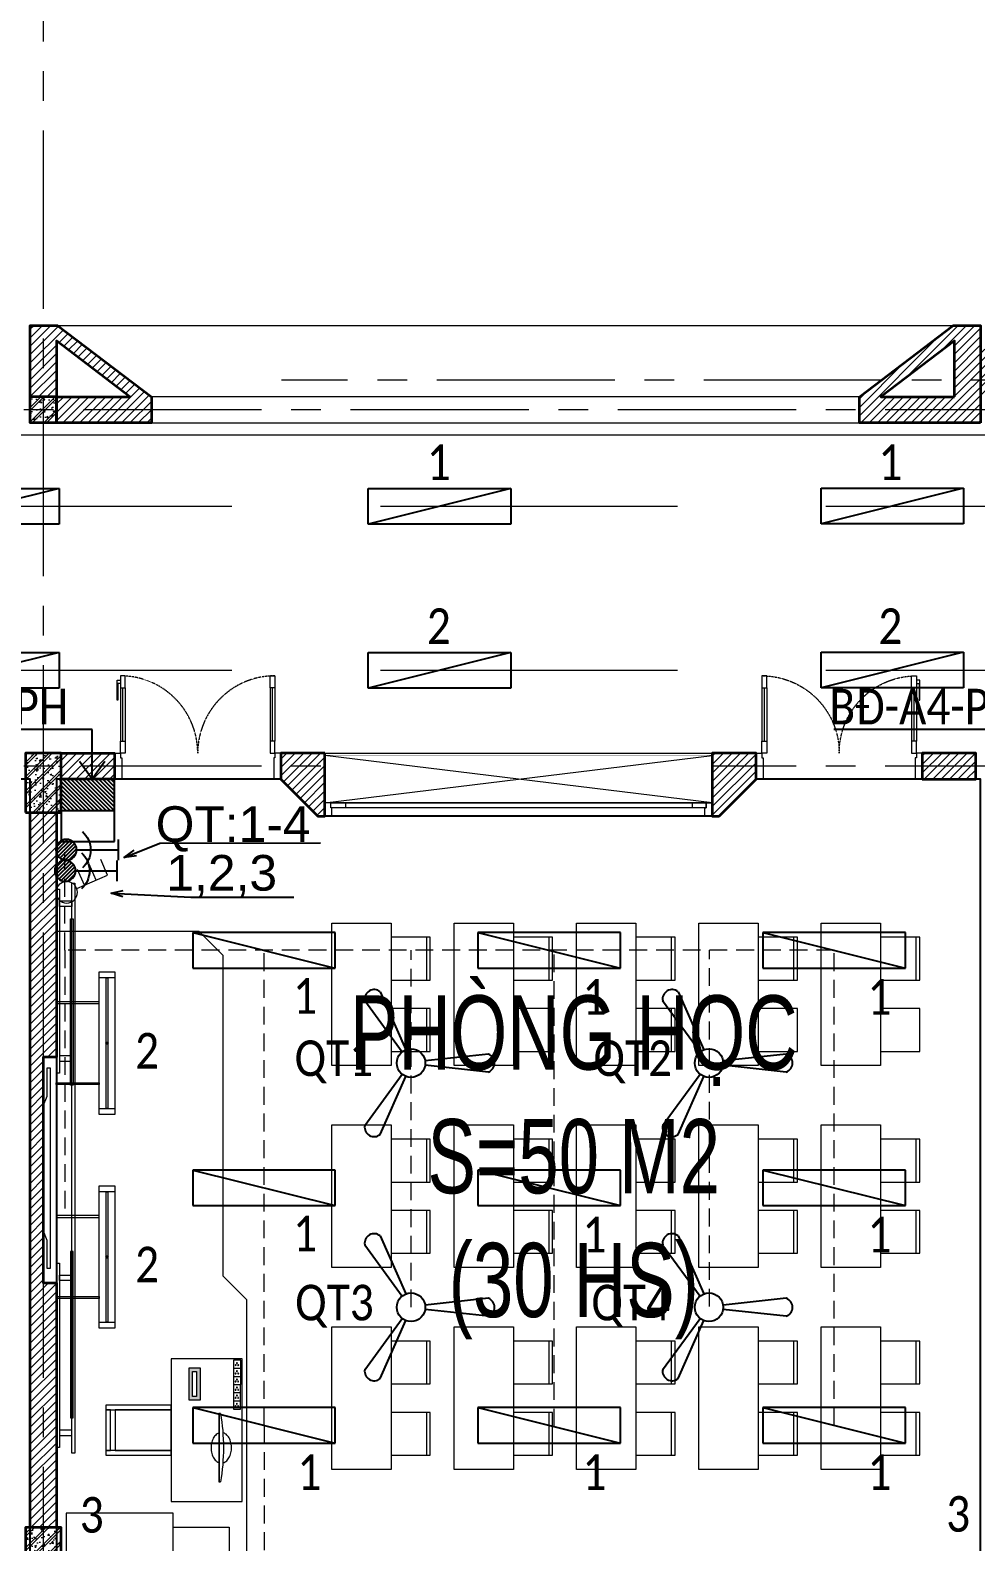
# Model space of a CAD drawing. Header units: millimetres. Extents: x 18326 to 214271, y -298828 to -198730.
# Drawn here: x 107237 to 115197, y -269109 to -256385 of the extents above; entities that cross this region are included whole.
import ezdxf
from ezdxf.enums import TextEntityAlignment as Align

# ---------------------------------------------------------------- set-up
doc = ezdxf.new("R2010")
doc.units = ezdxf.units.MM
doc.header["$LTSCALE"] = 20
doc.header["$MEASUREMENT"] = 0
for name, pattern in [('DASHED2', [0.375, 0.25, -0.125]), ('HIDDEN', [0.375, 0.25, -0.125]), ('xref LC GK$0$CENTER2', [1.125, 0.75, -0.125, 0.125, -0.125]), ('xref_mb.A4$0$HIDDEN', [0.375, 0.25, -0.125])]:
    doc.linetypes.add(name, pattern=pattern)
doc.layers.get('0').update_dxf_attribs({"lineweight": 0})
doc.layers.get('Defpoints').update_dxf_attribs({"color": 1, "lineweight": 25})
for name, color, linetype in [('!Cetech-TBD', 2, 'Continuous'), ('CDC-E', 2, 'Continuous'), ('CDC-E-Equip', 2, 'Continuous'), ('CDC-E-Note', 3, 'Continuous'), ('CETECH-E-Switch', 2, 'Continuous'), ('CETECH-TBD', 2, 'Continuous'), ('NETDEP', 2, 'Continuous'), ('TBD', 2, 'Continuous'), ('TEXT', 7, 'Continuous')]:
    doc.layers.add(name, color=color, linetype=linetype)
for name, color, linetype, lineweight in [('0.MAU XANH- DAY DIEN', 3, 'HIDDEN', 20), ('1.5 Thiết bị điện', 2, 'Continuous', 9), ('IBST-E-Chieu sang', 2, 'Continuous', 9), ('KV-Cay xanh', 78, 'Continuous', 5), ('KV-Dim', 14, 'Continuous', 9), ('KV-Text', 7, 'Continuous', 25), ('xref LC GK$0$KV-Net truc', 251, 'xref LC GK$0$CENTER2', 9), ('xref_mb.A4$0$1', 1, 'Continuous', 25), ('xref_mb.A4$0$KV-Cat be tong', 6, 'Continuous', 35), ('xref_mb.A4$0$KV-Cat tuong', 4, 'Continuous', 35), ('xref_mb.A4$0$KV-Cua', 34, 'Continuous', 13), ('xref_mb.A4$0$KV-Hatch', 179, 'Continuous', 5), ('xref_mb.A4$0$KV-Net thay 1', 9, 'Continuous', 20), ('xref_mb.A4$0$KV-Net thay 2', 8, 'Continuous', 13), ('xref_mb.A4$0$KV-Noi that', 35, 'Continuous', 9)]:
    doc.layers.add(name, color=color, linetype=linetype, lineweight=lineweight)
doc.styles.add('aa', font='vncc-sim.shx', dxfattribs={"width": 0.7})
doc.styles.add('AN - Arial', font='arial.ttf')
doc.styles.add('KT', font='vnsimli.shx', dxfattribs={"width": 0.72})
doc.styles.add('uv-abc', font='calibril.ttf', dxfattribs={"width": 0.85})
doc.styles.add('VN', font='arial.ttf', dxfattribs={"width": 0.7})
doc.dimstyles.new('A2-1-140', dxfattribs={"dimscale": 100, "dimtxt": 3, "dimasz": 1.5, "dimexe": 0.7, "dimexo": 0, "dimgap": 0.5, "dimtad": 1, "dimdec": 0, "dimrnd": 50, "dimzin": 13, "dimdsep": 46, "dimtxsty": 'KT', "dimblk1": 'ARCHTICK', "dimblk2": 'ARCHTICK', "dimsah": 1, "dimcen": 0, "dimdle": 0.7, "dimclrd": 1, "dimclre": 1, "dimclrt": 3, "dimadec": 0, "dimazin": 0, "dimtfac": 1.222222, "dimtdec": 0, "dimtix": 1, "dimtmove": 2, "dimatfit": 3, "dimldrblk": 'ARCHTICK', "dimfxl": 5, "dimfxlon": 1, "dimtolj": 1, "dimtzin": 13, "dimarcsym": 0})
doc.dimstyles.new('Dim DHKK', dxfattribs={"dimscale": 100, "dimtxt": 2, "dimasz": 1, "dimexe": 1, "dimexo": 1, "dimgap": 0.7, "dimtad": 1, "dimtoh": 1, "dimdec": 0, "dimzin": 12, "dimdsep": 46, "dimtxsty": 'aa', "dimblk": 'ARCHTICK', "dimcen": 1, "dimdle": 1, "dimclrd": 7, "dimclre": 7, "dimclrt": 1, "dimadec": 0, "dimazin": 0, "dimtfac": 1, "dimtdec": 0, "dimtofl": 0, "dimtmove": 2, "dimatfit": 3, "dimldrblk": 'OPEN90', "dimfxl": 1, "dimfxlon": 1, "dimtolj": 1, "dimtzin": 12, "dimarcsym": 0})

# ---------------------------------------------------------------- blocks, each defined once
blk = doc.blocks.new('T3RQƯ')
at = {"layer": 'KV-Text', "color": 8, "insert": (63259, -40414), "char_height": 625, "width": 7837.78, "attachment_point": 1, "style": 'VN'}
blk.add_mtext('\\A1;\\pxqc;PHÒNG HỌC\\PS=50 M2 \\P(30 HS)', dxfattribs=at)
blk = doc.blocks.new('t3')
at = {"layer": 'KV-Text', "color": 8, "xscale": 0.003999999956183369, "yscale": 0.003999999956183369, "zscale": 0.003999999956183369}
blk.add_blockref('T3RQƯ', (7.351, 232.338), dxfattribs=at)
blk = doc.blocks.new('_ARCHTICK')
at = {"color": 8, "const_width": 0.15}
blk.add_lwpolyline([(-0.5, -0.5), (0.5, 0.5)], dxfattribs=at)
blk = doc.blocks.new('pa6')
at = {"layer": 'CDC-E'}
h = blk.add_hatch(dxfattribs=at)
h.set_pattern_fill('ANSI31', scale=5)
h.set_pattern_definition([(45, (0, 0), (-11.2253, 11.2253), [])])
h.paths.add_polyline_path([(150, 175), (-150, 175), (-150, 0), (150, 0)])
for p, q in [((-150, 350), (150, 350)), ((-150, 0), (-150, 350)), ((150, 350), (150, 0)), ((-150, 175), (150, 175)), ((150, 0), (-150, 0))]:
    blk.add_line(p, q, dxfattribs=at)
blk = doc.blocks.new('*X544')
at = {"color": 0}
for p, q in [((11475, 51568), (11557, 51650)), ((11479, 51598), (11527, 51646)), ((11480, 51547), (11578, 51645)), ((11490, 51530), (11595, 51635)), ((11503, 51516), (11609, 51622)), ((11520, 51506), (11619, 51605)), ((11540, 51501), (11624, 51585)), ((11568, 51502), (11623, 51557))]:
    blk.add_line(p, q, dxfattribs=at)
blk = doc.blocks.new('S14')
at = {"layer": '!Cetech-TBD'}
for p, q in [((-75, 375), (75, 375)), ((0, 75), (0, 375))]:
    blk.add_line(p, q, dxfattribs=at)
blk.add_circle((0, 0), 75, dxfattribs=at)
blk.add_arc((0, 0), 175, 41.8103, 138.1897, dxfattribs=at)
blk.add_blockref('*X544', (-11550, -51575), dxfattribs=at)
blk = doc.blocks.new('q1')
at = {"layer": 'TBD', "linetype": 'ByBlock'}
for p, q in [((-75, 651), (-18, 119)), ((75, 651), (18, 119)), ((-601, -260), (-112, -44)), ((-526, -390), (-94, -75)), ((526, -390), (94, -75)), ((601, -260), (112, -44))]:
    blk.add_line(p, q, dxfattribs=at)
blk.add_circle((0, 0), 120, dxfattribs=at)
for centre, start, end in [((0, 623), 20.3028, 159.6972), ((-539, -311), 140.3028, 279.6972), ((539, -311), 260.3028, 39.6972)]:
    blk.add_arc(centre, 80, start, end, dxfattribs=at)
blk = doc.blocks.new('DEN CHIEU BANGTAOTHEM')
for p, q in [((-829, -694), (-829, -509)), ((-829, -509), (-759, -509)), ((-829, -694), (-829, -509)), ((-829, -509), (840, -509)), ((-759, -509), (-759, -694)), ((770, -694), (770, -509)), ((770, -509), (840, -509)), ((840, -509), (840, -694)), ((840, -509), (840, -694)), ((-759, -694), (-829, -694)), ((840, -694), (-829, -694)), ((-759, -591), (770, -591)), ((-759, -612), (-759, -591)), ((770, -612), (-759, -612)), ((770, -591), (770, -612)), ((840, -694), (770, -694))]:
    blk.add_line(p, q)
at = {"elevation": 0}
for points in [[(-458, -9), (-458, -509), (-479, -509), (-479, -9)], [(469, -9), (469, -509), (490, -509), (490, -9)]]:
    blk.add_lwpolyline(points, close=True, dxfattribs=at)
at = {"layer": 'Defpoints'}
blk.add_circle((5, -602), 9.3, dxfattribs=at)
blk = doc.blocks.new('Cong tac 3 - 1 chieu')
blk.add_line((50, 56), (214, 221))
for points in [[(214, 221), (299, 137)], [(153, 159), (238, 74)], [(91, 97), (176, 12)]]:
    blk.add_lwpolyline(points)
blk.add_circle((0, 0), 74.9)
blk = doc.blocks.new('*U584')
at = {"rotation": 326.1050187196441}
blk.add_blockref('Cong tac 3 - 1 chieu', (0, 0), dxfattribs=at)
blk = doc.blocks.new('l57')
at = {"layer": '!Cetech-TBD'}
for p, q in [((-600, 150), (600, 150)), ((600, 150), (-600, -150)), ((-600, -150), (-600, 150)), ((600, 150), (600, -150)), ((600, -150), (-600, -150))]:
    blk.add_line(p, q, dxfattribs=at)
blk = doc.blocks.new('xref LC GK$0$LC')
at = {"layer": 'xref LC GK$0$KV-Net truc', "color": 8, "ltscale": 100}
for points in [[(77000, 10100), (77000, -85479)], [(117812, -50500), (79004, -50500)], [(175587, -50750), (-10253, -50750)], [(175587, -53750), (-10253, -53750)]]:
    blk.add_lwpolyline(points, dxfattribs=at)
blk = doc.blocks.new('xref_mb.A4$0$Module TX3')
at = {"layer": 'xref_mb.A4$0$KV-Hatch'}
h = blk.add_hatch(dxfattribs=at)
h.set_pattern_fill('ANSI31', color=8, scale=400)
h.set_pattern_definition([(45, (-131346.89, -70020.025), (-35.355339, 35.355339), [])])
h.paths.add_polyline_path([(110, -950), (110, -3010), (-110, -3010), (-110, 3010), (110, 3010), (110, 950), (0, 950), (0, -950)])
at = {"layer": 'xref_mb.A4$0$KV-Cat tuong', "color": 8}
blk.add_lwpolyline([(110, -950), (110, -3010), (-110, -3010), (-110, 3010), (110, 3010), (110, 950), (0, 950), (0, -950)], close=True, dxfattribs=at)
blk = doc.blocks.new('xref_mb.A4$0$A$Cb8bb0278')
at = {"color": 8}
blk.add_line((50, 155), (4750, 155), dxfattribs=at)
for points in [[(3242.5, 235), (3005, 235), (2927, 265), (1873, 265), (1795, 235), (1557.5, 235), (1557.5, 205), (3242.5, 205)], [(50, 155), (1600, 155), (1600, 130), (50, 130)], [(150, 25), (196, 25), (196, 130), (150, 130)], [(1500, 25), (1454, 25), (1454, 130), (1500, 130)], [(3200, 155), (4750, 155), (4750, 130), (3200, 130)], [(3300, 25), (3346, 25), (3346, 130), (3300, 130)], [(4650, 25), (4604, 25), (4604, 130), (4650, 130)], [(0, 25), (4800, 25), (4800, 0), (0, 0)], [(1700, 37.5), (300, 37.5), (300, 12.5), (1700, 12.5)], [(3100, 37.5), (4500, 37.5), (4500, 12.5), (3100, 12.5)]]:
    blk.add_lwpolyline(points, close=True, dxfattribs=at)
blk = doc.blocks.new('xref_mb.A4$0$ghe vi tinh giao vien')
at = {"color": 8}
for points in [[(-170, 0), (-170, 550), (-210, 550), (-210, 0)], [(170, 550), (-170, 550), (-170, 510), (170, 510)], [(210, 0), (210, 550), (170, 550), (170, 0)], [(170, 0), (170, 470), (-170, 470), (-170, 0)]]:
    blk.add_lwpolyline(points, close=True, dxfattribs=at)
blk = doc.blocks.new('xref_mb.A4$0$O cam HDMI')
at = {"layer": 'xref_mb.A4$0$KV-Noi that'}
h = blk.add_hatch(color=8, dxfattribs=at)
h.dxf.hatch_style = 1
h.paths.add_polyline_path([(-227, 108), (227, 108), (227, -47), (-227, -47)])
h.paths.add_polyline_path([(-176, 57), (176, 57), (176, 3), (-176, 3)], flags=16)
at = {"layer": 'xref_mb.A4$0$KV-Noi that', "color": 8}
for points in [[(-227, 108), (227, 108), (227, -47), (-227, -47)], [(-176, 57), (176, 57), (176, 3), (-176, 3)]]:
    blk.add_lwpolyline(points, close=True, dxfattribs=at)
blk = doc.blocks.new('xref_mb.A4$0$o dien 6d')
at = {"layer": 'xref_mb.A4$0$KV-Noi that', "color": 8}
for p, q in [((5842818, -64279), (5842818, -64329)), ((5842875, -64279), (5842875, -64329)), ((5842932, -64279), (5842932, -64329)), ((5842989, -64279), (5842989, -64329)), ((5843046, -64279), (5843046, -64329)), ((5843104, -64279), (5843104, -64329))]:
    blk.add_line(p, q, dxfattribs=at)
blk.add_lwpolyline([(5843104, -64279), (5843104, -64329), (5842761, -64329), (5842761, -64279)], close=True, dxfattribs=at)
for centre in [(5842783, -64296), (5842783, -64314), (5842799, -64305), (5842840, -64296), (5842840, -64314), (5842856, -64305), (5842897, -64296), (5842897, -64314), (5842913, -64305), (5842955, -64296), (5842955, -64314), (5842970, -64305), (5843012, -64296), (5843012, -64314), (5843027, -64305), (5843069, -64296), (5843069, -64314), (5843084, -64305)]:
    blk.add_ellipse(centre, major_axis=(3.23, 0), ratio=1, dxfattribs=at)
blk = doc.blocks.new('xref_mb.A4$0$PC')
at = {"color": 8}
for p, q in [((1897493, 244493, 0), (1897493, 245069, 0)), ((1897493, 245069, 0), (1897505, 245069, 0)), ((1897496, 244493, 0), (1897496, 245069, 0)), ((1897496, 245069, 0), (1897508, 245069, 0)), ((1897505, 244493, 0), (1897493, 244493, 0)), ((1897508, 244493, 0), (1897496, 244493, 0))]:
    blk.add_line(p, q, dxfattribs=at)
blk.add_arc((1895792, 244781, 0), 1740, 350.4727, 9.5273, dxfattribs=at)
for points, knots in [([(1897496, 244656, 0), (1897493, 244657, 0), (1897489, 244658, 0), (1897481, 244663, 0), (1897476, 244666, 0), (1897467, 244674, 0), (1897462, 244679, 0), (1897454, 244689, 0), (1897450, 244695, 0), (1897444, 244708, 0), (1897441, 244715, 0), (1897435, 244729, 0), (1897433, 244737, 0), (1897430, 244752, 0), (1897429, 244760, 0), (1897428, 244777, 0), (1897428, 244785, 0), (1897429, 244801, 0), (1897430, 244809, 0), (1897433, 244825, 0), (1897435, 244833, 0), (1897440, 244847, 0), (1897443, 244854, 0), (1897450, 244867, 0), (1897454, 244873, 0), (1897462, 244883, 0), (1897466, 244888, 0), (1897476, 244896, 0), (1897480, 244899, 0), (1897489, 244904, 0), (1897493, 244905, 0), (1897496, 244907, 0)], [0.220469, 0.220469, 0.220469, 0.220469, 0.351176, 0.351176, 0.538257, 0.538257, 0.725338, 0.725338, 0.912419, 0.912419, 1.099499, 1.099499, 1.28658, 1.28658, 1.473661, 1.473661, 1.660742, 1.660742, 1.847823, 1.847823, 2.034903, 2.034903, 2.221984, 2.221984, 2.409065, 2.409065, 2.596146, 2.596146, 2.783226, 2.783226, 2.921123, 2.921123, 2.921123, 2.921123]), ([(1897528, 244908, 0), (1897529, 244908, 0), (1897530, 244907, 0), (1897536, 244906, 0), (1897541, 244903, 0), (1897551, 244898, 0), (1897555, 244894, 0), (1897565, 244886, 0), (1897569, 244881, 0), (1897577, 244870, 0), (1897580, 244864, 0), (1897587, 244851, 0), (1897590, 244843, 0), (1897595, 244829, 0), (1897596, 244821, 0), (1897599, 244805, 0), (1897600, 244797, 0), (1897601, 244781, 0), (1897601, 244773, 0), (1897599, 244756, 0), (1897598, 244748, 0), (1897594, 244733, 0), (1897592, 244725, 0), (1897587, 244711, 0), (1897583, 244704, 0), (1897576, 244692, 0), (1897572, 244686, 0), (1897564, 244676, 0), (1897560, 244672, 0), (1897550, 244664, 0), (1897545, 244661, 0), (1897536, 244657, 0), (1897532, 244656, 0), (1897528, 244655, 0)], [3.30523, 3.30523, 3.30523, 3.30523, 3.344469, 3.344469, 3.531549, 3.531549, 3.71863, 3.71863, 3.905711, 3.905711, 4.092792, 4.092792, 4.279873, 4.279873, 4.466953, 4.466953, 4.654034, 4.654034, 4.841115, 4.841115, 5.028196, 5.028196, 5.215276, 5.215276, 5.402357, 5.402357, 5.589438, 5.589438, 5.776519, 5.776519, 5.963599, 5.963599, 6.119548, 6.119548, 6.119548, 6.119548])]:
    blk.add_open_spline(points, degree=3, knots=knots, dxfattribs=at)
blk = doc.blocks.new('xref_mb.A4$0$Module noi that PLH1')
at = {"color": 8}
for p, q in [((3103, 4874), (3103, 5234)), ((4133, 4874), (4133, 5234)), ((5163, 4874), (5163, 5234)), ((6193, 4874), (6193, 5234)), ((7223, 4874), (7223, 5234)), ((3103, 4274), (3103, 4634)), ((4133, 4274), (4133, 4634)), ((5163, 4274), (5163, 4634)), ((3103, 3174), (3103, 3534)), ((4133, 3174), (4133, 3534)), ((5163, 3174), (5163, 3534)), ((6193, 3174), (6193, 3534)), ((7223, 3174), (7223, 3534)), ((3103, 2574), (3103, 2934)), ((4133, 2574), (4133, 2934)), ((5163, 2574), (5163, 2934)), ((6193, 2574), (6193, 2934)), ((7223, 2574), (7223, 2934)), ((3103, 1474), (3103, 1834)), ((4133, 1474), (4133, 1834)), ((5163, 1474), (5163, 1834)), ((6193, 1474), (6193, 1834)), ((7223, 1474), (7223, 1834)), ((3103, 874), (3103, 1234)), ((4133, 874), (4133, 1234)), ((5163, 874), (5163, 1234)), ((6193, 874), (6193, 1234)), ((7223, 874), (7223, 1234))]:
    blk.add_line(p, q, dxfattribs=at)
for points in [[(2245, 6765), (5505, 6765), (5505, 6365), (2245, 6365)], [(2303, 5354), (2803, 5354), (2803, 4154), (2303, 4154)], [(3333, 5354), (3833, 5354), (3833, 4154), (3333, 4154)], [(4363, 5354), (4863, 5354), (4863, 4154), (4363, 4154)], [(5393, 5354), (5893, 5354), (5893, 4154), (5393, 4154)], [(6423, 5354), (6923, 5354), (6923, 4154), (6423, 4154)], [(2803, 4874), (3133, 4874), (3133, 5234), (2803, 5234)], [(3833, 4874), (4163, 4874), (4163, 5234), (3833, 5234)], [(4863, 4874), (5193, 4874), (5193, 5234), (4863, 5234)], [(5893, 4874), (6223, 4874), (6223, 5234), (5893, 5234)], [(6923, 4874), (7253, 4874), (7253, 5234), (6923, 5234)], [(2803, 4274), (3133, 4274), (3133, 4634), (2803, 4634)], [(3833, 4274), (4163, 4274), (4163, 4634), (3833, 4634)], [(4863, 4274), (5193, 4274), (5193, 4634), (4863, 4634)], [(5893, 4274), (6223, 4274), (6223, 4634), (5893, 4634)], [(6923, 4274), (7253, 4274), (7253, 4634), (6923, 4634)], [(2303, 3654), (2803, 3654), (2803, 2454), (2303, 2454)], [(3333, 3654), (3833, 3654), (3833, 2454), (3333, 2454)], [(4363, 3654), (4863, 3654), (4863, 2454), (4363, 2454)], [(5393, 3654), (5893, 3654), (5893, 2454), (5393, 2454)], [(6423, 3654), (6923, 3654), (6923, 2454), (6423, 2454)], [(2803, 3174), (3133, 3174), (3133, 3534), (2803, 3534)], [(3833, 3174), (4163, 3174), (4163, 3534), (3833, 3534)], [(4863, 3174), (5193, 3174), (5193, 3534), (4863, 3534)], [(5893, 3174), (6223, 3174), (6223, 3534), (5893, 3534)], [(6923, 3174), (7253, 3174), (7253, 3534), (6923, 3534)], [(2803, 2574), (3133, 2574), (3133, 2934), (2803, 2934)], [(3833, 2574), (4163, 2574), (4163, 2934), (3833, 2934)], [(4863, 2574), (5193, 2574), (5193, 2934), (4863, 2934)], [(5893, 2574), (6223, 2574), (6223, 2934), (5893, 2934)], [(6923, 2574), (7253, 2574), (7253, 2934), (6923, 2934)], [(2303, 1954), (2803, 1954), (2803, 754), (2303, 754)], [(3333, 1954), (3833, 1954), (3833, 754), (3333, 754)], [(4363, 1954), (4863, 1954), (4863, 754), (4363, 754)], [(5393, 1954), (5893, 1954), (5893, 754), (5393, 754)], [(6423, 1954), (6923, 1954), (6923, 754), (6423, 754)], [(2803, 1474), (3133, 1474), (3133, 1834), (2803, 1834)], [(3833, 1474), (4163, 1474), (4163, 1834), (3833, 1834)], [(4863, 1474), (5193, 1474), (5193, 1834), (4863, 1834)], [(5893, 1474), (6223, 1474), (6223, 1834), (5893, 1834)], [(6923, 1474), (7253, 1474), (7253, 1834), (6923, 1834)], [(2803, 874), (3133, 874), (3133, 1234), (2803, 1234)], [(3833, 874), (4163, 874), (4163, 1234), (3833, 1234)], [(4863, 874), (5193, 874), (5193, 1234), (4863, 1234)], [(5893, 874), (6223, 874), (6223, 1234), (5893, 1234)], [(6923, 874), (7253, 874), (7253, 1234), (6923, 1234)]]:
    blk.add_lwpolyline(points, close=True, dxfattribs=at)
at = {"layer": 'Defpoints', "color": 8}
blk.add_lwpolyline([(7765, -15), (7765, 6565), (5875, 6565), (5565, 6255), (2185, 6255), (1875, 6565), (-15, 6565), (-15, -15)], close=True, dxfattribs=at)
at = {"layer": 'xref_mb.A4$0$KV-Noi that', "color": 8}
for points in [[(-15, -15), (-15, 5285), (1185, 5285), (1385, 5085), (1385, 2385), (1585, 2185), (1585, -15)], [(950, 1685), (950, 485), (1550, 485), (1550, 1685)], [(967, 385), (67, 385), (67, -15), (967, -15)], [(967, 268), (1441, 268), (1441, -15), (967, -15)]]:
    blk.add_lwpolyline(points, close=True, dxfattribs=at)
at = {"color": 8, "rotation": 90}
blk.add_blockref('xref_mb.A4$0$A$Cb8bb0278', (140, 890), dxfattribs=at)
at = {"color": 8}
for name, p, xscale, yscale, zscale, rotation in [('xref_mb.A4$0$o dien 6d', (60153, -7010231), -1.200000000000005, 1.200000000000005, 1.200000000000002, 269.8486810506511), ('xref_mb.A4$0$O cam HDMI', (1130, 1474), 0.6000000000000029, 0.6000000000000029, 0.6000000000000029, 270)]:
    blk.add_blockref(name, p, dxfattribs=dict(at, xscale=xscale, yscale=yscale, zscale=zscale, rotation=rotation))
at = {"layer": 'xref_mb.A4$0$KV-Noi that', "color": 8, "rotation": 90}
blk.add_blockref('xref_mb.A4$0$ghe vi tinh giao vien', (950, 1085), dxfattribs=at)
at = {"layer": 'xref_mb.A4$0$KV-Noi that', "color": 8, "xscale": -1, "rotation": 180}
blk.add_blockref('xref_mb.A4$0$PC', (-1896141, 245718, 0), dxfattribs=at)
at = {"color": 8}
blk.add_wipeout([(2245, 6765), (2245, 6365), (5505, 6365), (5505, 6765)], dxfattribs=at)
for p, q in [((2245, 6365), (5505, 6765)), ((5505, 6365), (2245, 6765))]:
    blk.add_line(p, q, dxfattribs=at)
blk = doc.blocks.new('xref_mb.A4$0$cot30x50')
at = {"layer": 'xref_mb.A4$0$KV-Hatch'}
h = blk.add_hatch(dxfattribs=at)
h.set_pattern_fill('CHAU-01', color=8, scale=20, pattern_type=2)
h.set_pattern_definition([(50, (-921627.36, 59861.05), (143.45204, -12.55043), [15, -165]), (355, (-921627.36, 59861.05), (-27.75027, 150.43843), [12, -132]), (100.4514, (-921615.4, 59860.01), (115.70188, 137.88791), [12.74804, -140.22842]), (46.1842, (-921627.36, 59901.05), (213.44821, -33.1038), [22.5, -247.5]), (96.6356, (-921609.57, 59898.3), (186.93254, 194.82357), [19.12206, -210.3426]), (351.1842, (-921627.36, 59901.05), (186.9324, 194.82372), [18, -198]), (21, (-921607.36, 59891.05), (119.38141, -80.52378), [15, -165]), (326, (-921607.36, 59891.05), (48.66307, 145.03001), [12, -132]), (71.4514, (-921597.41, 59884.34), (168.04453, 64.5061), [12.74804, -140.22842]), (37.5, (-921627.36, 59861.054), (2.431971, 66.57877), [0, -130.4, 0, -134, 0, -132.5]), (7.5, (-921627.36, 59861.054), (52.613907, 78.882342), [0, -76.4, 0, -127.4, 0, -50.5]), (327.5, (-921671.96, 59861.054), (106.764487, -4.510974), [0, -50, 0, -156, 0, -207]), (317.5, (-921691.96, 59861.05), (116.637234, 20.020996), [0, -65, 0, -103.6, 0, -147]), (45, (-921627.36, 59861.054), (-60.104076, 60.104076), []), (45, (-921627.36, 59885.554), (-60.104076, 60.104076), [])])
h.paths.add_polyline_path([(-778332, 133391), (-778632, 133391), (-778632, 132891), (-778332, 132891)])
at = {"layer": 'xref_mb.A4$0$KV-Cat be tong', "color": 8}
blk.add_lwpolyline([(-778632, 132891), (-778332, 132891), (-778332, 133391), (-778632, 133391)], close=True, dxfattribs=at)
blk = doc.blocks.new('xref_mb.A4$0$cot22x22')
at = {"layer": 'xref_mb.A4$0$KV-Hatch'}
h = blk.add_hatch(dxfattribs=at)
h.set_pattern_fill('CHAU-01', color=8, scale=20, pattern_type=2)
h.set_pattern_definition([(50, (-443657.03, 9098.8), (143.45204, -12.55043), [15, -165]), (355, (-443657.03, 9098.8), (-27.75027, 150.43843), [12, -132]), (100.4514, (-443645.08, 9097.76), (115.70188, 137.88791), [12.74804, -140.22842]), (46.1842, (-443657.03, 9138.8), (213.44821, -33.1038), [22.5, -247.5]), (96.6356, (-443639.24, 9136.05), (186.93254, 194.82357), [19.12206, -210.3426]), (351.1842, (-443657.03, 9138.8), (186.9324, 194.82372), [18, -198]), (21, (-443637.03, 9128.8), (119.38141, -80.52378), [15, -165]), (326, (-443637.03, 9128.8), (48.66307, 145.03001), [12, -132]), (71.4514, (-443627.08, 9122.1), (168.04453, 64.5061), [12.74804, -140.22842]), (37.5, (-443657.03, 9098.806), (2.431971, 66.57877), [0, -130.4, 0, -134, 0, -132.5]), (7.5, (-443657.03, 9098.806), (52.613907, 78.882342), [0, -76.4, 0, -127.4, 0, -50.5]), (327.5, (-443701.63, 9098.806), (106.764487, -4.510974), [0, -50, 0, -156, 0, -207]), (317.5, (-443721.63, 9098.81), (116.637234, 20.020996), [0, -65, 0, -103.6, 0, -147]), (45, (-443657.03, 9098.81), (-60.104076, 60.104076), []), (45, (-443657.03, 9123.31), (-60.104076, 60.104076), [])])
h.paths.add_polyline_path([(-301545, 85409), (-301545, 85629), (-301765, 85629), (-301765, 85409)])
at = {"layer": 'xref_mb.A4$0$KV-Cat be tong', "color": 8}
blk.add_lwpolyline([(-301765, 85629), (-301545, 85629), (-301545, 85409), (-301765, 85409)], close=True, dxfattribs=at)
blk = doc.blocks.new('xref_mb.A4$0$DVCT3')
at = {"color": 8}
for p in [(1361388, -176210), (1361388, -182730)]:
    blk.add_blockref('xref_mb.A4$0$cot30x50', p, dxfattribs=at)
at = {"layer": 'xref_mb.A4$0$1', "color": 8}
blk.add_blockref('xref_mb.A4$0$cot22x22', (884561, -125447), dxfattribs=at)
blk = doc.blocks.new('*U332')
at = {"color": 8, "linetype": 'Continuous'}
for p, q in [((70, 100), (70, 550)), ((1330, 100), (1330, 550))]:
    blk.add_line(p, q, dxfattribs=at)
at = {"color": 8}
for p, q in [((90, 550), (90, 100)), ((1310, 550), (1310, 100))]:
    blk.add_line(p, q, dxfattribs=at)
for points in [[(50, 550), (90, 550), (90, 650), (50, 650), (50, 550)], [(1350, 550), (1310, 550), (1310, 650), (1350, 650), (1350, 550)], [(50, 553), (50, 100)], [(1350, 553), (1350, 100)], [(50, 100), (90, 100), (90, 0), (50, 0), (50, 100)], [(1350, 100), (1310, 100), (1310, 0), (1350, 0), (1350, 100)]]:
    blk.add_lwpolyline(points, dxfattribs=at)
at = {"color": 8, "linetype": 'xref_mb.A4$0$HIDDEN', "ltscale": 0.2}
for points in [[(700, 0, 0.414214), (50, 650, 0.414214)], [(700, 0, -0.414214), (1350, 650, -0.414214)]]:
    blk.add_lwpolyline(points, format="xyb", dxfattribs=at)
at = {"color": 8}
for points in [[(22, 445), (22, 614), (50, 614), (50, 586), (27, 586), (27, 445)], [(0, 0), (50, 0), (50, -40), (60, -40), (60, -220), (0, -220)], [(1400, 0), (1350, 0), (1350, -40), (1340, -40), (1340, -220), (1400, -220)]]:
    blk.add_lwpolyline(points, close=True, dxfattribs=at)
blk = doc.blocks.new('*U345')
at = {"color": 8, "linetype": 'Continuous'}
for p, q in [((-110, 2000), (-110, -1140)), ((-220, 1885), (-220, -1035)), ((-180, -1035), (-180, 1885)), ((-220, -1200), (-110, -1200))]:
    blk.add_line(p, q, dxfattribs=at)
at = {"color": 8}
for points in [[(-220, 2060), (-110, 2060), (-110, 2000), (-110, 2000), (-110, 2000), (-180, 2000), (-180, 2010), (-220, 2010)], [(-220, -1200), (-110, -1200), (-110, -1140), (-110, -1140), (-110, -1140), (-180, -1140), (-180, -1150), (-220, -1150)]]:
    blk.add_lwpolyline(points, close=True, dxfattribs=at)
at = {"color": 8, "linetype": 'Continuous'}
for points in [[(-180, 2010), (-220, 2010), (-220, 1885), (-180, 1885)], [(-180, -1035), (-220, -1035), (-220, -1150), (-180, -1150)]]:
    blk.add_lwpolyline(points, close=True, dxfattribs=at)
blk = doc.blocks.new('xref_mb.A4$0$Module TX1')
at = {"layer": 'xref_mb.A4$0$KV-Hatch'}
h = blk.add_hatch(dxfattribs=at)
h.set_pattern_fill('ANSI31', color=8, scale=400, angle=180)
h.paths.add_polyline_path([(3400, 7849), (3850, 7849), (3850, 7629), (3400, 7629)])
h.paths.add_polyline_path([(-3400, 7849), (-3850, 7849), (-3850, 7629), (-3400, 7629)])
h.paths.add_polyline_path([(1630, 7629), (2000, 7629), (2000, 7849), (1690, 8159), (1630, 8159)])
h.paths.add_polyline_path([(-1690, 8159), (-2000, 7849), (-2000, 7629), (-1630, 7629), (-1630, 8159)])
at = {"layer": 'xref_mb.A4$0$KV-Cat tuong', "color": 8}
for points in [[(-1690, 8159), (-2000, 7849), (-2000, 7629), (-1630, 7629), (-1630, 8159)], [(1630, 7629), (2000, 7629), (2000, 7849), (1690, 8159), (1630, 8159)], [(-3400, 7849), (-3850, 7849), (-3850, 7629), (-3400, 7629)], [(3400, 7849), (3850, 7849), (3850, 7629), (3400, 7629)]]:
    blk.add_lwpolyline(points, close=True, dxfattribs=at)
at = {"layer": 'xref_mb.A4$0$KV-Noi that', "color": 8}
blk.add_lwpolyline([(-1630, 8049), (1630, 8049), (1630, 7629), (-1630, 7629)], close=True, dxfattribs=at)
at = {"layer": 'xref_mb.A4$0$KV-Cua', "color": 8, "xscale": -1}
for name, p, rotation in [('*U345', (-430, 8269), 270), ('*U332', (-3400, 7629), 180)]:
    blk.add_blockref(name, p, dxfattribs=dict(at, rotation=rotation))
at = {"layer": 'xref_mb.A4$0$KV-Cua', "color": 8, "rotation": 180}
blk.add_blockref('*U332', (3400, 7629), dxfattribs=at)

msp = doc.modelspace()

# ---------------------------------------------------------------- linework, layer by layer
at = {"layer": '0.MAU XANH- DAY DIEN', "linetype": 'DASHED2', "ltscale": 500}
for points in [[(76435, -260393), (129711, -260390)], [(76435, -261773), (129723, -261773)]]:
    msp.add_lwpolyline(points, dxfattribs=at)
at = {"layer": '0.MAU XANH- DAY DIEN', "linetype": 'DASHED2', "ltscale": 30}
for points in [[(114005, -268130), (114005, -264130), (107527, -264130), (107527, -263277)], [(107527, -264130), (107527, -266363)], [(109205, -268130), (109205, -264130)], [(110443, -267135), (110443, -264130)], [(111648, -268140), (111648, -264140)], [(112956, -267130), (112956, -264130)], [(109205, -268130), (109205, -269225)]]:
    msp.add_lwpolyline(points, dxfattribs=at)
at = {"layer": 'xref_mb.A4$0$KV-Cat tuong', "color": 8}
for points in [[(107457, -259470), (108075, -259470), (107457, -259001), (107457, -259470), (107237, -259470), (107237, -258870), (107467, -258870), (108257, -259470), (108257, -259690), (107457, -259690)], [(115237, -259690), (114217, -259690), (114217, -259470), (115007, -258870), (115237, -258870)], [(115017, -259470), (115017, -259001), (114399, -259470)]]:
    msp.add_lwpolyline(points, close=True, dxfattribs=at)
at = {"layer": 'xref_mb.A4$0$KV-Net thay 1', "color": 8}
msp.add_lwpolyline([(114217, -259470), (108257, -259470), (108257, -259690), (114217, -259690)], close=True, dxfattribs=at)
at = {"layer": 'xref_mb.A4$0$KV-Net thay 2', "color": 8}
msp.add_line((107467, -258870), (115007, -258870), dxfattribs=at)
msp.add_lwpolyline([(75457, -259690), (75457, -259790), (123707, -259790), (123707, -259690)], dxfattribs=at)

# ---------------------------------------------------------------- block references
at = {"yscale": 0.9999811998533592, "zscale": 0.9999811998533592}
for p, xscale in [((106881, -260393), 0.9999811998533592), ((110682, -260393), 0.9999811998533592), ((114495, -260390), 0.9999811998533592), ((106881, -261773), 0.9999811998533592), ((110682, -261773), 0.9999811998533592), ((114495, -261770), 0.9999811998533592), ((109205, -264130), -0.9999811998533592), ((111605, -264130), -0.9999811998533592), ((114005, -264130), -0.9999811998533592), ((109205, -266130), -0.9999811998533592), ((111605, -266130), -0.9999811998533592), ((114005, -266130), -0.9999811998533592), ((109205, -268130), -0.9999811998533592), ((111605, -268130), -0.9999811998533592), ((114005, -268130), -0.9999811998533592)]:
    msp.add_blockref('l57', p, dxfattribs=dict(at, xscale=xscale))
at = {"layer": '1.5 Thiết bị điện', "xscale": 0.7190646153845159, "yscale": 0.7190646153845159, "zscale": 0.7190646153845159, "rotation": 90.00000000000001}
for p in [(107450, -264916), (107450, -266716)]:
    msp.add_blockref('DEN CHIEU BANGTAOTHEM', p, dxfattribs=at)
at = {"layer": 'CDC-E-Equip', "xscale": -1.5, "yscale": 1.5, "zscale": 1.5, "rotation": 180}
msp.add_blockref('pa6', (107722, -262690), dxfattribs=at)
at = {"layer": 'CETECH-E-Switch', "ltscale": 30, "rotation": 269.9189953787706}
for p, xscale, yscale, zscale in [((107540, -263284), -1.170150617869477, 1.170150617869477, 1.170150617869477), ((107531, -263461), -1.170150617869478, 1.170150617869478, 1.170150617869478)]:
    msp.add_blockref('S14', p, dxfattribs=dict(at, xscale=xscale, yscale=yscale, zscale=zscale))
at = {"layer": 'CETECH-TBD', "ltscale": 1000, "rotation": 270}
for p in [(110443, -265080), (112951, -265080), (110443, -267135), (112951, -267135)]:
    msp.add_blockref('q1', p, dxfattribs=at)
at = {"layer": 'IBST-E-Chieu sang', "xscale": -1.212631576989025, "yscale": 1.212631576989025, "zscale": 1.212631576989025, "rotation": 214.5355579088519}
msp.add_blockref('*U584', (107544, -263642), dxfattribs=at)
at = {"layer": 'KV-Cay xanh', "color": 8, "xscale": 250, "yscale": 250, "zscale": 250}
msp.add_blockref('t3', (42797, -282180), dxfattribs=at)
at = {"layer": 'xref LC GK$0$KV-Net truc', "color": 8}
msp.add_blockref('xref LC GK$0$LC', (30347, -208830), dxfattribs=at)
at = {"layer": 'xref_mb.A4$0$KV-Cat tuong', "color": 8}
msp.add_blockref('xref_mb.A4$0$Module TX3', (107347, -265980), dxfattribs=at)

# ---------------------------------------------------------------- texts
at = {"layer": 'CDC-E-Note', "style": 'uv-abc', "width": 0.85}
for s, p in [('1', (110576, -260022)), ('1', (114377, -260022)), ('2', (110576, -261402)), ('2', (114377, -261402)), ('BĐ-A4-PH', (105965, -262079)), ('BĐ-A4-PH', (113965, -262079)), ('1', (109450, -264514)), ('1', (111886, -264523)), ('1', (114286, -264523)), ('2', (108120, -264976)), ('QT1', (109461, -265039)), ('QT2', (111977, -265039)), ('1', (109450, -266514)), ('1', (111886, -266523)), ('1', (114286, -266523)), ('2', (108120, -266776)), ('QT3', (109466, -267096)), ('QT4', (111960, -267096)), ('1', (109486, -268523)), ('1', (111886, -268523)), ('1', (114286, -268523)), ('3', (107654, -268883)), ('3', (114948, -268875))]:
    msp.add_text(s, height=300, dxfattribs=at).set_placement(p, align=Align.MIDDLE_LEFT)
at = {"layer": 'TEXT', "color": 2, "style": 'AN - Arial'}
for s, p in [('QT:1-4', (108293, -263218)), ('1,2,3', (108383, -263628))]:
    msp.add_text(s, height=300, dxfattribs=at).set_placement(p)

# ---------------------------------------------------------------- leaders
at = {"layer": 'KV-Dim', "color": 0}
for points in [[(107758, -262690), (107758, -262273), (106002, -262273)], [(115758, -262690), (115758, -262273), (114002, -262273)]]:
    msp.add_leader(points, dimstyle='A2-1-140', override={"dimgap": 0.5, "dimtad": 0, "dimclrd": 0, "dimldrblk": 'Open90'}, dxfattribs=at)
at = {"layer": 'NETDEP', "color": 2}
for points in [[(108029, -263348), (108329, -263228), (109681, -263226)], [(107917, -263648), (108589, -263683), (109455, -263683)]]:
    msp.add_leader(points, dimstyle='Dim DHKK', override={"dimgap": 1, "dimtad": 0, "dimldrblk": 'Open30'}, dxfattribs=at)

# ---------------------------------------------------------------- next in the draw order: block references
at = {"layer": 'xref_mb.A4$0$KV-Noi that', "color": 8}
for p in [(99472, -269255), (107472, -269255)]:
    msp.add_blockref('xref_mb.A4$0$Module noi that PLH1', p, dxfattribs=at)

# ---------------------------------------------------------------- next in the draw order: hatches: boundary and pattern name
at = {"layer": 'xref_mb.A4$0$KV-Hatch'}
h = msp.add_hatch(dxfattribs=at)
h.set_pattern_fill('ANSI31', color=8, scale=400)
h.paths.add_polyline_path([(82217, -259580), (79657, -259580), (79657, -259180), (82217, -259180)], flags=16)
h.paths.add_polyline_path([(82437, -259690), (79437, -259690), (79437, -259070), (82437, -259070)])
h.paths.add_polyline_path([(91237, -259470), (91237, -259001), (90619, -259470), (91237, -259470), (91237, -259690), (90437, -259690), (90437, -259470), (91227, -258870), (91457, -258870), (91457, -259470)])
h.paths.add_polyline_path([(99457, -259470), (99457, -259001), (100075, -259470), (99457, -259470), (99457, -259690), (100257, -259690), (100257, -259470), (99467, -258870), (99237, -258870), (99237, -259470)])
h.paths.add_polyline_path([(102187, -258870), (102407, -258870), (102407, -259690), (102187, -259690)])
h.paths.add_polyline_path([(107457, -259470), (108075, -259470), (107457, -259001), (107457, -259470), (107237, -259470), (107237, -258870), (107467, -258870), (108257, -259470), (108257, -259690), (107457, -259690)])
h.paths.add_polyline_path([(115017, -259470), (115017, -259001), (114399, -259470)], flags=16)
h.paths.add_polyline_path([(115237, -259690), (114217, -259690), (114217, -259470), (115007, -258870), (115237, -258870)])
h.paths.add_polyline_path([(115457, -259470), (115457, -259180), (118617, -259180), (118617, -259580), (115457, -259580), (115457, -259690), (118837, -259690), (118837, -259070), (115237, -259070), (115237, -259470)])
h.paths.add_polyline_path([(123707, -259470), (123457, -259470), (123457, -259690), (123707, -259690)])
h.paths.add_polyline_path([(131457, -268990), (131237, -268990), (131237, -262970), (131457, -262970)])
h.paths.add_polyline_path([(83457, -259470), (83275, -259470), (82657, -259001), (82657, -259470), (83237, -259470), (83237, -259690), (82437, -259690), (82437, -258870), (82667, -258870)])

# ---------------------------------------------------------------- next in the draw order: block references
at = {"layer": 'xref_mb.A4$0$1', "color": 8}
msp.add_blockref('xref_mb.A4$0$DVCT3', (-475559, -219651), dxfattribs=at)
at = {"layer": 'xref_mb.A4$0$KV-Cat tuong', "color": 8, "rotation": 180}
msp.add_blockref('xref_mb.A4$0$Module TX1', (111347, -254841), dxfattribs=at)
at = {"layer": 'xref_mb.A4$0$KV-Cat tuong', "color": 8}
msp.add_blockref('xref_mb.A4$0$Module TX3', (107347, -265980), dxfattribs=at)

doc.saveas('drawing.dxf')
